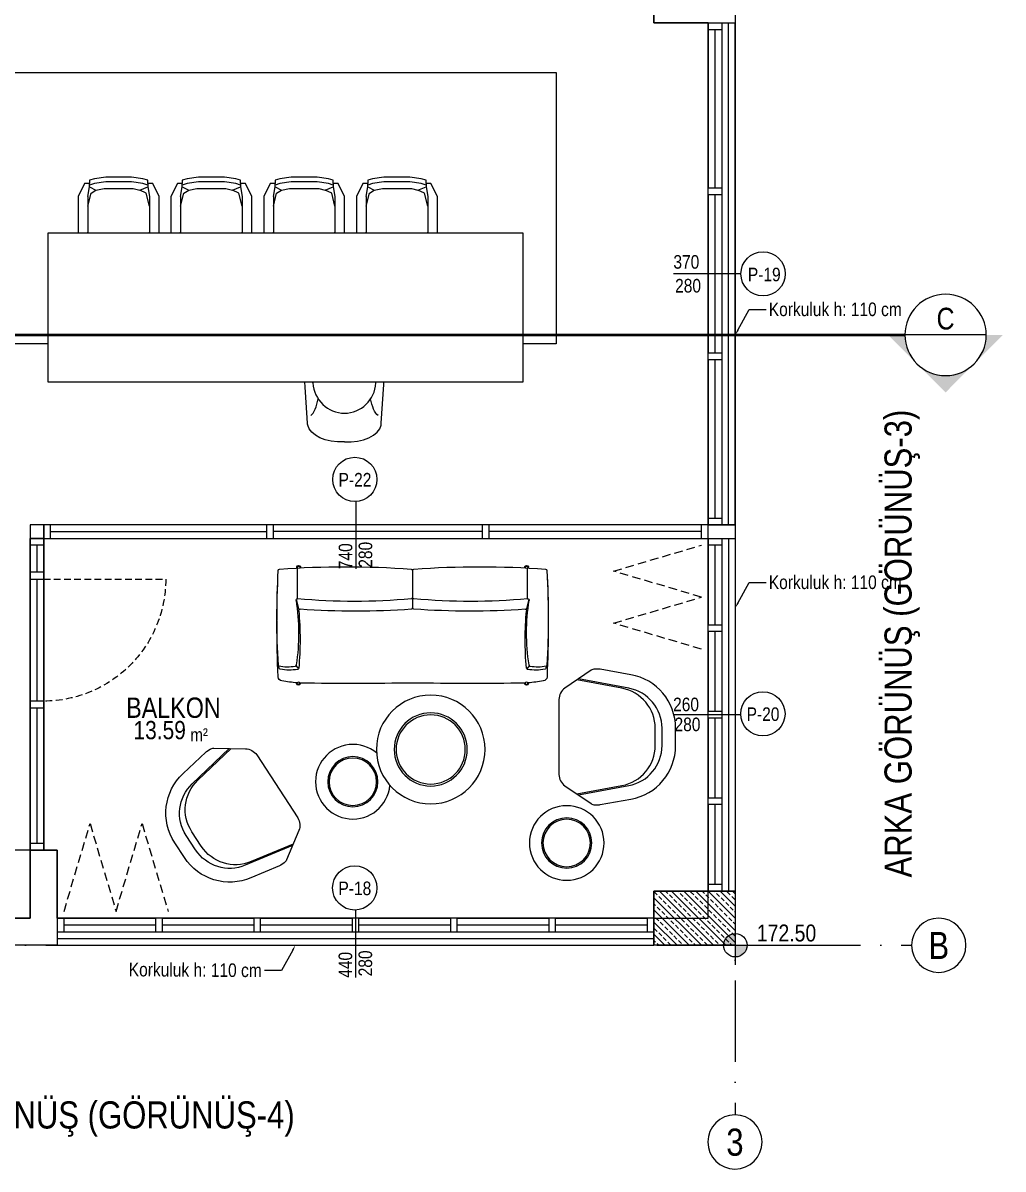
# Model space of a CAD drawing. Header units: millimetres. Extents: x 82776 to 137242, y 11666 to 27998.
# Drawn here: x 98690 to 99412, y 17736 to 18581 of the extents above; entities that cross this region are included whole.
import ezdxf
from ezdxf import colors
from ezdxf.entities.mleader import LeaderData, LeaderLine
from ezdxf.enums import TextEntityAlignment as Align
from ezdxf.math import Vec2, Vec3

# ---------------------------------------------------------------- set-up
doc = ezdxf.new("R2010")
doc.units = ezdxf.units.MM
for name, pattern in [('( Hidden )', [0.375, 0.25, -0.125]), ('ACAD_ISO10W100', [18, 12, -3, 0, -3]), ('DASHED', [15, 10, -5])]:
    doc.linetypes.add(name, pattern=pattern)
doc.layers.add('0_IFC_Area', color=100, linetype='Continuous', plot=False)
for name, color, linetype in [('0_IFC_Elevation_5', 252, 'Continuous'), ('0_IFC_Grid', 14, 'ACAD_ISO10W100'), ('0_IFC_Grid_Text_100', 14, 'Continuous'), ('0_IFC_Hatch_Structure', 251, 'Continuous'), ('0_IFC_Notation_Level_200', 160, 'Continuous'), ('0_IFC_Notation_Section_50', 10, 'Continuous'), ('0_IFC_Room_Text(No)_50', 12, 'Continuous'), ('0_IFC_Text_Explanation_50', 231, 'Continuous'), ('0_IFC_Window_Text', 60, 'Continuous'), ('1_IFC_Concrete_Section', 50, 'Continuous'), ('2_IFC_Handrail', 181, 'Continuous'), ('2_IFC_Wall', 130, 'Continuous'), ('3_IFC_Window', 136, 'Continuous'), ('6_IFC_Furniture', 35, 'Continuous')]:
    doc.layers.add(name, color=color, linetype=linetype)
doc.styles.add('ARIAL-NARROW', font='ARIALN.TTF')
doc.styles.add('IFC_TEXT', font='ARIALN.TTF')

# ---------------------------------------------------------------- blocks, each defined once
blk = doc.blocks.new('*U1038')
blk.add_wipeout([(0, 0), (200, 0), (200, -400), (0, -400)]).dxf.layer = '6_IFC_Furniture'
at = {"layer": '6_IFC_Furniture', "transparency": 33554687}
blk.add_lwpolyline([(0, -400), (0, 0), (200, 0), (200, -400)], close=True, dxfattribs=at)
blk = doc.blocks.new('A$Cbdd54315')
blk.add_wipeout([(214.9983, 406.1079), (214.9983, 418.05225), (179.16525, 429.9966), (95.5548, 441.94095), (-95.5548, 441.94095), (-179.16525, 429.9966), (-214.9983, 418.05225), (-214.9983, 406.1079), (-167.2209, 382.2192), (-107.49915, 394.16355), (107.49915, 394.16355), (155.27655, 382.2192)]).dxf.layer = '6_IFC_Furniture'
blk.add_wipeout([(214.9983, 453.8853), (179.16525, 465.82965), (95.5548, 477.774), (-95.5548, 477.774), (-179.16525, 465.82965), (-214.9983, 453.8853), (-214.9983, 429.9966), (-214.9983, 418.05225), (-179.16525, 429.9966), (-95.5548, 441.94095), (95.5548, 441.94095), (179.16525, 429.9966), (214.9983, 418.05225), (214.9983, 429.9966)]).dxf.layer = '6_IFC_Furniture'
blk.add_wipeout([(250.83135, 429.9966), (214.9983, 429.9966), (214.9983, 406.1079), (226.94265, 334.4418), (226.94265, 71.6661), (238.887, 35.83305), (286.6644, 35.83305), (298.60875, 71.6661), (298.60875, 334.4418)]).dxf.layer = '6_IFC_Furniture'
blk.add_wipeout([(226.94265, 262.7757), (203.05395, 358.3305), (155.27655, 382.2192), (107.49915, 394.16355), (-107.49915, 394.16355), (-167.2209, 382.2192), (-203.05395, 358.3305), (-226.94265, 262.7757), (-226.94265, 71.6661), (-214.9983, 23.8887), (-179.16525, 11.94435), (-71.6661, 0), (71.6661, 0), (179.16525, 11.94435), (214.9983, 23.8887), (226.94265, 71.6661)]).dxf.layer = '6_IFC_Furniture'
at = {"layer": '6_IFC_Furniture'}
for p, q in [((179.16525, 11.94435), (214.9983, 23.8887)), ((214.9983, 23.8887), (226.94265, 71.6661))]:
    blk.add_line(p, q, dxfattribs=at)
blk.add_lwpolyline([(214.9983, 406.1079), (226.94265, 334.4418), (226.94265, 71.6661), (238.887, 35.83305), (286.6644, 35.83305), (298.60875, 71.6661), (298.60875, 334.4418), (250.83135, 429.9966), (214.9983, 429.9966)], close=True, dxfattribs=at)
blk.add_lwpolyline([(226.94265, 262.7757), (203.05395, 358.3305), (155.27655, 382.2192), (214.9983, 406.1079)], dxfattribs=at)
blk.add_wipeout([(-214.9983, 406.1079), (-214.9983, 429.9966), (-250.83135, 429.9966), (-298.60875, 334.4418), (-298.60875, 71.6661), (-286.6644, 35.83305), (-238.887, 35.83305), (-226.94265, 71.6661), (-226.94265, 334.4418)]).dxf.layer = '6_IFC_Furniture'
for points in [[(-214.9983, 406.1079), (-214.9983, 429.9966), (-250.83135, 429.9966), (-298.60875, 334.4418), (-298.60875, 71.6661), (-286.6644, 35.83305), (-238.887, 35.83305), (-226.94265, 71.6661)], [(214.9983, 429.9966), (214.9983, 453.8853), (179.16525, 465.82965), (95.5548, 477.774), (-95.5548, 477.774), (-179.16525, 465.82965), (-214.9983, 453.8853), (-214.9983, 429.9966)], [(214.9983, 418.05225), (179.16525, 429.9966), (95.5548, 441.94095), (-95.5548, 441.94095), (-179.16525, 429.9966), (-214.9983, 418.05225)], [(-226.94265, 334.4418), (-214.9983, 406.1079), (-167.2209, 382.2192), (-107.49915, 394.16355), (107.49915, 394.16355), (155.27655, 382.2192)], [(-226.94265, 262.7757), (-203.05395, 358.3305), (-167.2209, 382.2192)], [(-226.94265, 334.4418), (-226.94265, 71.6661), (-214.9983, 23.8887), (-179.16525, 11.94435), (-71.6661, 0), (71.6661, 0), (179.16525, 11.94435)]]:
    blk.add_lwpolyline(points, dxfattribs=at)
blk = doc.blocks.new('IFC_1PSEAT 2')
blk.add_wipeout([(-31, -2.03), (-25.08, -2.03), (-12.58, -0.51), (0, 0), (12.58, -0.51), (25.08, -2.03), (31, -2.03), (29.09, 26.45), (27.18, 54.93), (26.59, 57.7), (24.61, 60.95), (22.38, 63.12), (16.52, 66.42), (16.52, 66.42), (13.69, 67.24), (11.99, 67.74), (9, 68.3), (4.92, 68.75), (0, 68.79), (-5.21, 68.79), (-9.74, 68.24), (-16.51, 66.42), (-20.22, 64.54), (-21.98, 63.39), (-23.72, 61.93), (-24.67, 60.98), (-25.71, 59.57), (-26.32, 58.46), (-27.02, 56.38), (-27.18, 54.93), (-29.09, 26.45)]).dxf.layer = '6_IFC_Furniture'
at = {"layer": '6_IFC_Furniture', "linetype": 'ByBlock', "transparency": 33554687}
for p, q in [((-27.18, 54.93), (-31, -2.03)), ((27.18, 54.93), (31, -2.03)), ((-23.25, 25.26), (-25.08, -2.03)), ((23.25, 25.26), (25.08, -2.03)), ((-25.08, -2.03), (-31, -2.03)), ((25.08, -2.03), (31, -2.03))]:
    blk.add_line(p, q, dxfattribs=at)
for points in [[(0, 68.79), (-13.51, 69.6), (-25.62, 64.05), (-27.05, 56.39), (-27.15, 55.84), (-27.19, 55.29), (-27.18, 54.74)], [(0, 68.79), (13.51, 69.6), (25.62, 64.05), (27.05, 56.39), (27.15, 55.84), (27.19, 55.29), (27.18, 54.74)]]:
    blk.add_open_spline(points, degree=3, knots=[0, 0, 0, 0, 1, 1, 1, 2, 2, 2, 2], dxfattribs=at)
for points in [[(-24.8, 49.38), (-22.45, 47.62), (-20.24, 42.6), (-19.34, 36.99)], [(0, 47.59), (-12.25, 47.59), (-22.41, 37.83), (-23.25, 25.26)], [(23.25, 25.26), (22.41, 37.83), (12.25, 47.59), (0, 47.59)], [(24.8, 49.38), (22.45, 47.62), (20.24, 42.6), (19.34, 36.99)], [(0, 0), (-8.4, 0), (-16.79, -0.68), (-25.08, -2.03)], [(25.08, -2.03), (16.79, -0.68), (8.4, 0), (0, 0)]]:
    blk.add_open_spline(points, degree=3, dxfattribs=at)
blk = doc.blocks.new('*U1122')
blk.add_wipeout([(0, 0), (570, 0), (570, -50), (0, -50)]).dxf.layer = '6_IFC_Furniture'
at = {"layer": '6_IFC_Furniture', "transparency": 33554687}
blk.add_lwpolyline([(0, -50), (0, 0), (570, 0), (570, -50)], close=True, dxfattribs=at)
blk = doc.blocks.new('*U1041')
blk.add_wipeout([(0, 0), (350, 0), (350, -110), (0, -110)]).dxf.layer = '6_IFC_Furniture'
at = {"layer": '6_IFC_Furniture', "transparency": 33554687}
blk.add_lwpolyline([(0, -110), (0, 0), (350, 0), (350, -110)], close=True, dxfattribs=at)
blk = doc.blocks.new('IFC_SEAT')
blk.add_wipeout([(-98.09, 83.97), (-85.3, 84.79), (-85.37, 85), (-85.39, 85.14), (-85.41, 85.33), (-85.38, 85.59), (-85.33, 85.76), (-85.26, 85.95), (-85.1, 86.19), (-85, 86.31), (-84.8, 86.48), (-84.63, 86.57), (-84.5, 86.63), (-84.39, 86.67), (-84.29, 86.69), (-84.2, 86.71), (-84.08, 86.72), (-84.02, 86.72), (-83.93, 86.72), (-83.84, 86.71), (-83.76, 86.7), (-83.67, 86.68), (-83.57, 86.65), (-83.46, 86.61), (-83.34, 86.56), (-83.22, 86.49), (-83.17, 86.45), (-83.07, 86.37), (-82.98, 86.29), (-82.92, 86.21), (-82.86, 86.13), (-82.71, 85.86), (-82.65, 85.64), (-82.61, 85.42), (-82.62, 85.19), (-82.66, 85), (-82.66, 84.92), (-73.9, 85.28), (-64.79, 85.55), (-49.52, 85.76), (-43.16, 85.78), (-31.09, 85.46), (-20.03, 85.05), (-11.15, 84.69), (-0.96, 83.97), (0.96, 83.97), (11.34, 84.68), (23.07, 85.23), (35.18, 85.6), (49.52, 85.76), (58.07, 85.6), (73.26, 85.3), (82.66, 84.93), (82.61, 85.11), (82.6, 85.3), (82.62, 85.56), (82.69, 85.82), (82.82, 86.1), (83.06, 86.37), (83.37, 86.58), (83.68, 86.69), (83.89, 86.72), (84.18, 86.71), (84.41, 86.67), (84.7, 86.55), (84.78, 86.49), (85.05, 86.24), (85.15, 86.11), (85.28, 85.89), (85.38, 85.6), (85.4, 85.34), (85.38, 85.1), (85.32, 84.86), (85.29, 84.79), (98.09, 83.97), (98.47, 83.88), (98.74, 83.69), (98.92, 83.45), (99, 83.26), (99.04, 83.03), (99.04, 83.01), (99.62, 70.94), (99.96, 58.18), (100, 43.74), (99.96, 31.06), (99.76, 21.21), (99.11, 4.46), (98.92, 3.41), (98.63, 2.91), (98.19, 2.38), (97.71, 2.02), (96.73, 1.62), (96.31, 1.59), (94.29, 1.24), (92.44, 0.95), (90, 0.61), (86.87, 0.24), (85.31, 0.09), (85.33, 0.01), (85.34, -0.16), (85.31, -0.44), (85.21, -0.77), (85, -1.06), (84.83, -1.23), (84.58, -1.37), (84.45, -1.43), (84.26, -1.48), (84.04, -1.5), (83.76, -1.49), (83.53, -1.42), (83.24, -1.27), (83.14, -1.19), (82.9, -0.95), (82.72, -0.58), (82.66, -0.34), (82.67, -0.03), (72.78, -0.13), (53.04, -0.36), (37.66, -0.4), (-0.11, 0), (-2.54, -0.06), (-8.01, -0.14), (-10.4, -0.18), (-32.28, -0.38), (-45.2, -0.39), (-63.1, -0.33), (-82.67, -0.03), (-82.65, -0.13), (-82.67, -0.44), (-82.76, -0.71), (-82.92, -0.98), (-83.07, -1.15), (-83.21, -1.26), (-83.31, -1.33), (-83.54, -1.44), (-83.75, -1.48), (-83.95, -1.51), (-84.1, -1.51), (-84.34, -1.48), (-84.57, -1.39), (-84.88, -1.2), (-85.07, -0.99), (-85.14, -0.86), (-85.2, -0.77), (-85.26, -0.59), (-85.31, -0.44), (-85.33, -0.3), (-85.34, -0.21), (-85.34, -0.12), (-85.33, 0.01), (-85.31, 0.09), (-85.31, 0.1), (-85.36, 0.1), (-85.48, 0.11), (-85.59, 0.13), (-86.4, 0.21), (-86.74, 0.24), (-86.79, 0.25), (-86.88, 0.26), (-89.36, 0.54), (-90.97, 0.74), (-94.14, 1.21), (-96.48, 1.61), (-96.96, 1.7), (-97.51, 1.92), (-97.91, 2.17), (-98.12, 2.33), (-98.31, 2.52), (-98.58, 2.84), (-98.81, 3.24), (-99.05, 3.85), (-99.07, 4), (-99.12, 4.31), (-99.15, 4.78), (-99.17, 5.47), (-99.21, 6.48), (-99.25, 7.33), (-99.29, 8.25), (-99.68, 14.61), (-99.85, 24.28), (-100.12, 39.01), (-100.01, 52.36), (-99.98, 57.13), (-99.87, 62.06), (-99.82, 64.26), (-99.6, 71.36), (-99.17, 80.66), (-99.05, 82.99), (-99.03, 83.18), (-98.98, 83.35), (-98.93, 83.46), (-98.8, 83.64), (-98.71, 83.73), (-98.55, 83.84), (-98.45, 83.89), (-98.35, 83.93), (-98.25, 83.95), (-98.19, 83.96)]).dxf.layer = '6_IFC_Furniture'
at = {"layer": '6_IFC_Furniture'}
for p, q in [((-84.84, 62.04), (-84.84, 84.81)), ((84.84, 62.04), (84.84, 84.81)), ((0, 82.97), (0, 55.42)), ((0, 82.97), (0, 55.42)), ((0, 82.97), (0, 55.42)), ((0, 82.97), (0, 63.07)), ((-85.82, 61.52), (-83.83, 53.94)), ((-85.82, 61.52), (-83.83, 53.94)), ((85.82, 61.52), (83.84, 53.94)), ((-98.37, 10.95), (-98.85, 12.79)), ((-86.08, 12.84), (-84.16, 10.41)), ((86.08, 12.84), (84.16, 10.41)), ((98.37, 10.95), (98.84, 12.79))]:
    blk.add_line(p, q, dxfattribs=at)
for centre in [(-84, -0.17), (84, -0.17)]:
    blk.add_circle(centre, 0.9, dxfattribs=at)
for centre, radius, start, end in [((-49.52, -572.28), 658.04, 85.76764, 94.23236), ((-84, 85.32), 1.4, 343.35961, 202.60679), ((-84, 85.32), 0.906, 331.76634, 214.20006), ((49.52, -572.28), 658.04, 85.7675, 94.2325), ((84, 85.32), 1.4, 337.40288, 196.63104), ((84, 85.32), 0.906, 325.8163, 208.21763), ((518.35, 48.57), 618.35, 176.80682, 183.27411), ((733.25, 43.04), 833.25, 177.25037, 182.65356), ((-98.04, 82.97), 1, 92.49427, 177.47243), ((-98.04, 82.97), 1, 92.49427, 177.47243), ((-1, 82.97), 1, 0, 87.50809), ((1, 82.97), 1, 92.49191, 180), ((98.05, 82.97), 1, 2.52757, 87.50573), ((-517.22, 48.6), 617.22, 356.71706, 3.19616), ((-733.25, 43.04), 833.25, 357.34644, 2.74963), ((-84.94, 61.05), 1, 84.24977, 187.01622), ((-84.94, 61.05), 1, 84.24977, 187.01622), ((-236.03, 36.93), 152.01, 351.10415, 9.08372), ((-43.06, 527), 466.83, 264.86544, 275.18135), ((-43.06, 527), 466.83, 264.86544, 275.18135), ((-1, 63.07), 1, 275.80263, 0), ((1, 63.07), 1, 180, 264.19737), ((43.06, 527.04), 466.87, 264.81887, 275.13435), ((236.29, 36.91), 152.26, 170.92736, 188.87618), ((84.94, 61.05), 1, 352.98378, 95.75023), ((-82.99, 53.4), 1, 84.09293, 183.93362), ((-82.99, 53.4), 1, 84.09293, 183.93362), ((-316.48, 31.9), 233.48, 354.85405, 5.26783), ((-42.11, 643.42), 590.43, 266.03958, 274.00219), ((-1, 55.42), 1, 275.95398, 0), ((1, 55.42), 1, 180, 264.04602), ((42.11, 643.47), 590.49, 265.99798, 273.96025), ((82.99, 53.4), 1, 356.06638, 95.90707), ((317.03, 31.88), 234.03, 174.73957, 185.12893), ((-97.99, 13.31), 1, 183.17843, 239.92629), ((-92.25, 40.01), 28.27, 257.23399, 281.31793), ((-97.39, 11.18), 1, 193.11633, 255.95869), ((-90.81, 43.43), 33.92, 258.38444, 280.34703), ((-87.33, 13.65), 1.5, 294.98229, 351.01639), ((-84.94, 11.04), 1, 282.77277, 355.06863), ((84.94, 11.04), 1, 184.93137, 257.22723), ((90.81, 43.43), 33.92, 259.65297, 281.61556), ((87.33, 13.65), 1.5, 188.98361, 245.01771), ((92.25, 40.01), 28.27, 258.68207, 282.76601), ((97.39, 11.18), 1, 284.04131, 346.88367), ((97.99, 13.31), 1, 300.07371, 356.82157), ((-96.11, 4.59), 3, 182.43927, 263.00339), ((-72.93, 132.43), 132.91, 259.87026, 264.69735), ((-84, -0.17), 1.34, 168.79244, 6.01483), ((-85.18, 0.79), 0.7, 267.28323, 299.90033), ((-82.76, 0.68), 0.7, 237.12803, 267.51977), ((-41.97, 2471.4), 2471.76, 269.05384, 270.97298), ((84, -0.17), 1.34, 173.98517, 11.20756), ((82.76, 0.68), 0.7, 272.48023, 302.44466), ((85.18, 0.79), 0.7, 239.65372, 272.71677), ((72.93, 132.43), 132.91, 275.30265, 280.12974), ((96.11, 4.59), 3, 276.99661, 357.56073), ((41.87, 2484.38), 2484.74, 269.03026, 270.94368)]:
    blk.add_arc(centre, radius, start, end, dxfattribs=at)
blk = doc.blocks.new('*U1125')
blk.add_wipeout([(-50, 0), (-50, -10), (119.46, -10), (119.46, 0)]).dxf.layer = '3_IFC_Window'
at = {"layer": '3_IFC_Window'}
blk.add_lwpolyline([(-50, 0), (-50, -10), (119.46, -10), (119.46, 0)], close=True, dxfattribs=at)
for points in [[(-45, 0), (-45, -10)], [(114.46, 0), (114.46, -10)], [(119.46, 0), (119.46, -10)], [(114.46, -4.98), (-45, -4.98)]]:
    blk.add_lwpolyline(points, dxfattribs=at)
blk = doc.blocks.new('*U1123')
blk.add_wipeout([(164.17, -10), (164.17, 0), (-161.37, 0.01), (-161.37, -9.99)]).dxf.layer = '3_IFC_Window'
at = {"layer": '3_IFC_Window'}
blk.add_lwpolyline([(164.17, -10), (164.17, 0), (-161.37, 0.01), (-161.37, -9.99)], close=True, dxfattribs=at)
for points in [[(-161.37, -9.99), (-161.37, 0.01)], [(-156.37, -9.99), (-156.37, 0.01)], [(159.17, -10), (159.17, 0)], [(-156.62, -4.98), (-156.37, -4.99)], [(-2.5, -5.02), (-156.62, -4.98)], [(-2.5, 0), (-2.5, -10)], [(2.5, 0), (2.5, -10)], [(159.17, -5), (2.5, -5)]]:
    blk.add_lwpolyline(points, dxfattribs=at)
blk = doc.blocks.new('*U765')
blk.add_wipeout([(-50, 0), (-50, -10), (180, -10), (180, 0)]).dxf.layer = '3_IFC_Window'
at = {"layer": '3_IFC_Window'}
blk.add_lwpolyline([(-50, 0), (-50, -10), (180, -10), (180, 0)], close=True, dxfattribs=at)
for points in [[(-45, 0), (-45, -10)], [(175, 0), (175, -10)], [(180, 0), (180, -10)], [(175, -4.98), (-45, -4.98)]]:
    blk.add_lwpolyline(points, dxfattribs=at)
blk = doc.blocks.new('BALKON KAPI')
blk.add_wipeout([(0, 0), (100, 0), (100, -10), (0, -10)]).dxf.layer = '3_IFC_Window'
at = {"layer": '3_IFC_Window'}
for points in [[(0, -10), (0, 0), (5, 0), (5, -10)], [(95, -10), (95, 0), (100, 0), (100, -10)]]:
    blk.add_lwpolyline(points, close=True, dxfattribs=at)
for points in [[(5, 0), (95, 0)], [(5, -5), (95, -5)], [(5, -10), (95, -10)]]:
    blk.add_lwpolyline(points, dxfattribs=at)
at = {"layer": '3_IFC_Window', "linetype": '( Hidden )', "ltscale": 20}
blk.add_lwpolyline([(5, -10), (5, -100)], dxfattribs=at)
blk.add_arc((5, -10), 90, 270, 0, dxfattribs=at)
blk = doc.blocks.new('bdlobitekli2pl')
blk.add_wipeout([(50, -56.44), (45.33, -30.36), (44.3, -26.89), (42.48, -22.5), (39.23, -17), (37.64, -14.88), (34.4, -11.33), (32.19, -9.33), (29.23, -7.08), (25.51, -4.8), (25.51, -4.8), (17.89, -1.65), (14.84, -0.88), (11.37, -0.3), (11.37, -0.3), (6.51, 0), (0, 0), (-3.23, 0), (-6.51, 0), (-10.97, -0.25), (-14.13, -0.73), (-17.22, -1.46), (-20.53, -2.54), (-27.02, -5.66), (-30.14, -7.73), (-32.19, -9.33), (-35.64, -12.59), (-38.42, -15.88), (-40.82, -19.44), (-42.11, -21.76), (-43.35, -24.43), (-44.83, -28.53), (-45.39, -30.6), (-46.65, -37.25), (-47.42, -41.54), (-47.9, -44.27), (-48.71, -48.76), (-49.28, -51.96), (-49.92, -55.56), (-50, -57.95), (-49.78, -60.93), (-49.13, -62.27), (-46.83, -65.65), (-35.98, -81.62), (-35.98, -81.62), (-32.39, -84.84), (-32.39, -84.84), (-27.71, -86), (27.71, -86), (29.44, -85.85), (29.44, -85.85), (32.39, -84.84), (34.18, -83.62), (34.18, -83.62), (35.98, -81.62), (45.45, -67.69), (49.13, -62.27), (49.13, -62.27), (49.78, -60.93), (50, -59.46)]).dxf.layer = '6_IFC_Furniture'
at = {"layer": '6_IFC_Furniture'}
blk.add_lwpolyline([(-27.71, -86, -0.248329), (-35.98, -81.62), (-49.13, -62.27, -0.150413), (-50, -59.46), (-50, -56.44, -0.044206), (-49.92, -55.56), (-45.89, -32.97, -0.363354), (-6.51, 0), (6.51, 0, -0.363354), (45.89, -32.97), (49.92, -55.56, -0.044206), (50, -56.44), (50, -59.46, -0.150413), (49.13, -62.27), (35.98, -81.62, -0.248329), (27.71, -86)], format="xyb", close=True, dxfattribs=at)
for points in [[(-42.77, -71.63), (-35.88, -34.52, -0.36141), (-6.38, -10), (6.38, -10, -0.36141), (35.88, -34.52), (42.77, -71.63)], [(-42.04, -72.7), (-35.88, -39.52, -0.36141), (-6.38, -15), (6.38, -15, -0.36141), (35.88, -39.52), (42.04, -72.7)]]:
    blk.add_lwpolyline(points, format="xyb", dxfattribs=at)
blk = doc.blocks.new('bdlobitsehpa2pl')
blk.add_wipeout([(27.11, 4.63), (26.78, 6.24), (26.27, 8.12), (25.22, 10.96), (24.2, 13.06), (22.88, 15.26), (21.23, 17.48), (20.02, 18.85), (18.51, 20.33), (17.24, 21.43), (15.23, 22.9), (12.79, 24.34), (9.92, 25.65), (7.16, 26.55), (4.03, 27.2), (1.85, 27.44), (0, 27.5), (-3.7, 27.25), (-6.89, 26.62), (-9.33, 25.87), (-11.46, 25), (-14.51, 23.36), (-16.67, 21.87), (-18.49, 20.36), (-20.47, 18.37), (-21.65, 16.95), (-21.65, 16.95), (-23.57, 14.17), (-23.57, 14.17), (-25.19, 11.03), (-25.19, 11.03), (-26.34, 7.9), (-26.91, 5.65), (-26.91, 5.65), (-27.42, 2.12), (-27.42, 2.12), (-27.4, -2.33), (-27.4, -2.33), (-27.06, -4.89), (-27.06, -4.89), (-26.32, -7.97), (-25.55, -10.16), (-25.55, -10.16), (-23.56, -14.18), (-23.56, -14.18), (-21.64, -16.97), (-18.91, -19.97), (-18.91, -19.97), (-16.72, -21.83), (-14.97, -23.07), (-14.97, -23.07), (-12.28, -24.61), (-12.28, -24.61), (-9.95, -25.64), (-8.1, -26.28), (-5.64, -26.92), (-3.79, -27.24), (-2.13, -27.42), (0, -27.5), (3.21, -27.31), (5.93, -26.85), (7.82, -26.37), (9.92, -25.65), (11.26, -25.09), (13.12, -24.17), (18.1, -20.7), (18.1, -20.7), (19.59, -19.3), (21.77, -16.81), (21.77, -16.81), (24.18, -13.1), (24.18, -13.1), (25.87, -9.32), (26.89, -5.77), (27.22, -3.91), (27.5, 0), (27.44, 1.76)]).dxf.layer = '6_IFC_Furniture'
at = {"layer": '6_IFC_Furniture'}
for radius in [27.5, 18.5, 17.5]:
    blk.add_circle((0, 0), radius, dxfattribs=at)
blk = doc.blocks.new('C_ZK_PLAN')
for name, p, rotation in [('*U1123', (-310, 1615.83), 90), ('*U1038', (-443.44, 1267.87), 180), ('bdlobitekli2pl', (-70.17, 1390.18), 213.0888654847065)]:
    blk.add_blockref(name, p, dxfattribs=dict(rotation=rotation))
at = {"xscale": -1}
for name, p in [('bdlobitekli2pl', (-153.59, 1755.93)), ('*U765', (-120, 1290))]:
    blk.add_blockref(name, p, dxfattribs=at)
at = {"xscale": -1.000000000000003, "rotation": 90}
blk.add_blockref('IFC_SEAT', (-193.33, 1562.03), dxfattribs=at)
at = {"layer": '3_IFC_Window'}
blk.add_lwpolyline([(-300.01, 1290), (-310.01, 1290), (-310.01, 1280), (-300.01, 1280)], close=True, dxfattribs=at)
for name, p, xscale, rotation in [('bdlobitsehpa2pl', (-75.41, 1675.68), -1.000000000000003, 90), ('bdlobitsehpa2pl', (-120.56, 1517.98), -1.000000000000003, 90), ('BALKON KAPI', (-275, 1280), -1, 180), ('*U1122', (-20, 710), -1, 270)]:
    blk.add_blockref(name, p, dxfattribs=dict(xscale=xscale, rotation=rotation))
at = {"xscale": 0.100000000000001, "yscale": 0.100000000000001, "zscale": 0.100000000000001, "rotation": 90}
for p in [(-518.57, 1550.48), (-518.57, 1482.08), (-518.57, 1413.69), (-518.57, 1345.29, -2736.64)]:
    blk.add_blockref('A$Cbdd54315', p, dxfattribs=at)
at = {"rotation": 270}
blk.add_blockref('IFC_1PSEAT 2', (-439.85, 1511.76), dxfattribs=at)
for name, p, rotation in [('*U1041', (-525.21, 1293.21), 90), ('*U1125', (-300.01, 1409.46), 270)]:
    blk.add_blockref(name, p, dxfattribs=dict(rotation=rotation))
at = {"xscale": -1.457036032496113, "yscale": 1.457036032496113, "zscale": 1.457036032496105, "rotation": 90}
blk.add_blockref('bdlobitsehpa2pl', (-144.37, 1575.4), dxfattribs=at)
at = {"layer": '2_IFC_Wall'}
for points in [[(-20, 650), (-20, 1280), (-70, 1280), (-70, 1300), (-20, 1300), (-20, 1780), (-680, 1780), (-680, 1740), (-730, 1740), (-730, 695)], [(-750, 0), (-750, 1800), (0, 1800), (0, 0)]]:
    blk.add_lwpolyline(points, dxfattribs=at)
blk = doc.blocks.new('C ZK ST')
at = {"layer": '0_IFC_Hatch_Structure', "transparency": 33554687}
h = blk.add_hatch(dxfattribs=at)
h.set_pattern_fill('ANSI33', color=256, angle=90)
h.set_pattern_definition([(135, (-35728.356, 139834.012), (-4.49012806, -4.49012806), []), (135, (-35728.356, 139838.502), (-4.49012806, -4.49012806), [3.175, -1.5875])])
h.paths.add_polyline_path([(-81.4, -512.18), (-81.4, -472.18), (-21.4, -472.18), (-21.4, -512.18)])
at = {"layer": '1_IFC_Concrete_Section'}
blk.add_lwpolyline([(-81.4, -512.18), (-81.4, -472.18), (-21.4, -472.18), (-21.4, -512.18)], close=True, dxfattribs=at)
blk = doc.blocks.new('0_IFC_ROOM_TEXT_50')
at = {"layer": '0_IFC_Room_Text(No)_50', "insert": (13.22, -40.02), "char_height": 9.625, "attachment_point": 1, "style": 'IFC_TEXT'}
blk.add_mtext_dynamic_manual_height_columns('m²', width=16.6949, gutter_width=6.88, heights=[0], dxfattribs=at)
at = {"layer": '0_IFC_Room_Text(No)_50', "style": 'IFC_TEXT'}
blk.add_attdef('ROOM_NUMBER', text='', height=7.7, dxfattribs=at).set_placement((0.68, -10.73), align=Align.CENTER)
blk.add_attdef('ROOM_NAME', text='', height=13.47, dxfattribs=at).set_placement((0.68, -24.84), align=Align.MIDDLE_CENTER)
blk.add_attdef('AREA', text='', height=13.47, dxfattribs=at).set_placement((9.85, -49.66), align=Align.RIGHT)
at = {"layer": '0_IFC_Text_Explanation_50', "style": 'IFC_TEXT', "flags": 1}
for tag, p in [('DÖŞEME:', (-41.09, -64.38)), ('DUVAR:', (-41.09, -75.48)), ('TAVAN:', (-41.09, -86.74))]:
    blk.add_attdef(tag, p, '', height=7.7, dxfattribs=at)
blk = doc.blocks.new('C_ZK_NET ALAN')
at = {"layer": '0_IFC_Area'}
for points in [[(650, -70), (695, -70), (695, -20), (1740, -20), (1740, -70), (1780, -70), (1780.01, -440), (1280, -439.99), (1280, -730), (695, -730), (695, -710), (650, -710)], [(1290, -449.99), (1780, -450), (1780, -710), (1740, -710), (1740, -730), (1300, -730), (1300, -680), (1290, -680)]]:
    blk.add_lwpolyline(points, close=True, dxfattribs=at)
ref = blk.add_blockref('0_IFC_ROOM_TEXT_50', (1385, -550))
ref.add_attrib('ROOM_NAME', 'BALKON', dxfattribs={"layer": '0_IFC_Room_Text(No)_50', "height": 15, "style": 'IFC_TEXT'}).set_placement((1385.68, -574.84), align=Align.MIDDLE_CENTER)
ref.add_attrib('AREA', '13.59', dxfattribs={"layer": '0_IFC_Room_Text(No)_50', "height": 13.475, "style": 'IFC_TEXT'}).set_placement((1394.85, -598.09), align=Align.RIGHT)
blk = doc.blocks.new('0_IFC_AXIS_TEXT_100')
at = {"layer": '0_IFC_Grid_Text_100'}
blk.add_circle((0, 1000), 1000, dxfattribs=at)
at = {"layer": '0_IFC_Grid_Text_100', "style": 'IFC_TEXT'}
blk.add_attdef('AXIS_NO', text='', height=1000, dxfattribs=at).set_placement((0, 993), align=Align.MIDDLE_CENTER)
blk = doc.blocks.new('C_AKS')
at = {"layer": '0_IFC_Grid', "ltscale": 5}
for points in [[(750.00009, -1950), (750.00009, 130)], [(-124.99991, 0), (875.00231, 0)]]:
    blk.add_lwpolyline(points, dxfattribs=at)
ref = blk.add_blockref('0_IFC_AXIS_TEXT_100', (770.00009, 150), dxfattribs=dict(xscale=-0.02, yscale=0.02, zscale=0.02, rotation=90))
ref.add_attrib('AXIS_NO', 'B', dxfattribs={"layer": '0_IFC_Grid_Text_100', "height": 20, "rotation": 90, "style": 'IFC_TEXT'}).set_placement((750.14578, 150), align=Align.MIDDLE_CENTER)
ref = blk.add_blockref('0_IFC_AXIS_TEXT_100', (915, -0.30155), dxfattribs=dict(xscale=-0.02, yscale=0.02, zscale=0.02, rotation=90))
ref.add_attrib('AXIS_NO', '3', dxfattribs={"layer": '0_IFC_Grid_Text_100', "height": 20, "rotation": 90, "style": 'IFC_TEXT'}).set_placement((895.14568, -0.30155), align=Align.MIDDLE_CENTER)
blk = doc.blocks.new('*U1218')
at = {"layer": '0_IFC_Room_Text(No)_50'}
h = blk.add_hatch(color=256, dxfattribs=at)
h.paths.add_polyline_path([(0, -1061), (530, -530, -0.414214), (-530, -530)])
h.paths.add_polyline_path([(-530, -530, -0.198912), (-750, 0), (-1061, 0)])
h.paths.add_polyline_path([(530, -530), (1061, 0), (750, 0, -0.198912)])
at = {"layer": '0_IFC_Room_Text(No)_50', "linetype": 'Continuous'}
blk.add_line((-750, 0), (750, 0), dxfattribs=at)
blk.add_circle((0, 0), 750, dxfattribs=at)
at = {"layer": '0_IFC_Room_Text(No)_50', "style": 'IFC_TEXT'}
blk.add_attdef('NO', text='', height=400, dxfattribs=at).set_placement((0, 100), align=Align.CENTER)
for p in [(0, -100), (0, -374)]:
    blk.add_attdef('SHEET', text='', height=200, dxfattribs=at).set_placement(p, align=Align.TOP_CENTER)
blk = doc.blocks.new('C_KESIT YERLERI_')
at = {"layer": '0_IFC_Notation_Section_50', "linetype": 'DASHED', "ltscale": 3, "const_width": 2}
blk.add_lwpolyline([(300, -525), (300, 1525)], dxfattribs=at)
ref = blk.add_blockref('*U1218', (300, 1555), dxfattribs=dict(xscale=-0.0400000000259542, yscale=0.0400000000259542, zscale=0.0400000000259542, rotation=90))
ref.add_attrib('NO', 'C', dxfattribs={"layer": '0_IFC_Room_Text(No)_50', "height": 16, "rotation": 90, "style": 'IFC_TEXT'}).set_placement((296, 1555), align=Align.CENTER)
at = {"layer": '0_IFC_Notation_Section_50', "transparency": 33554687, "char_height": 20, "attachment_point": 1, "style": 'IFC_TEXT'}
for s, width, insert, rotation in [('\\pxql;ARKA GÖRÜNÜŞ (GÖRÜNÜŞ-3)', 515.9971, (700, 1510, -2736.64), 180), ('SAĞ YAN GÖRÜNÜŞ (GÖRÜNÜŞ-4)', 439.5235, (865.07, 690.78), 90)]:
    blk.add_mtext_dynamic_manual_height_columns(s, width=width, gutter_width=12.5, heights=[0], dxfattribs=dict(at, insert=insert, rotation=rotation))
blk = doc.blocks.new('*U1547')
at = {"layer": '0_IFC_Window_Text', "insert": (171.19, -25.68), "char_height": 10, "attachment_point": 1, "rotation": 90, "style": 'ARIAL-NARROW'}
blk.add_mtext_dynamic_manual_height_columns('370', width=65.1539, gutter_width=50, heights=[0], dxfattribs=at)
at = {"layer": '0_IFC_Window_Text', "style": 'ARIAL-NARROW'}
blk.add_attdef('TİP', (190.48, 29.24), '', height=10, rotation=90, dxfattribs=at)
blk.add_wipeout([(0, 0), (370, 0), (370, 20), (0, 20)]).dxf.layer = '3_IFC_Window'
at = {"layer": '0_IFC_Elevation_5'}
blk.add_lwpolyline([(0, 10), (0, 20), (370, 20), (370, 10)], dxfattribs=at)
at = {"layer": '0_IFC_Window_Text'}
blk.add_lwpolyline([(185, 24.11), (185, -25.68)], dxfattribs=at)
blk.add_circle((185, 40.42), 16.31, dxfattribs=at)
at = {"layer": '2_IFC_Wall'}
for points in [[(0, 0), (0, 20)], [(370, 0), (370, 20)]]:
    blk.add_lwpolyline(points, dxfattribs=at)
at = {"layer": '3_IFC_Window'}
for points in [[(0, 10), (5, 10), (5, 0), (0, 0)], [(365, 10), (370, 10), (370, 0), (365, 0)]]:
    blk.add_lwpolyline(points, close=True, dxfattribs=at)
for points in [[(5, 10), (365, 10)], [(0, 0), (370, 0)], [(5, 5), (365, 5)]]:
    blk.add_lwpolyline(points, dxfattribs=at)
at = {"layer": '0_IFC_Window_Text', "style": 'ARIAL-NARROW'}
blk.add_attdef('YUKSEKLIK', (198.75, -24.41), '', height=10, rotation=90, dxfattribs=at)
for points in [[(121.66, 0), (126.66, 0), (126.66, 10), (121.66, 10)], [(243.34, 0), (248.34, 0), (248.34, 10), (243.34, 10)]]:
    blk.add_wipeout(points).dxf.layer = '3_IFC_Window'
at = {"layer": '3_IFC_Window'}
for points in [[(121.66, 10), (126.66, 10), (126.66, 0), (121.66, 0)], [(243.34, 10), (248.34, 10), (248.34, 0), (243.34, 0)]]:
    blk.add_lwpolyline(points, close=True, dxfattribs=at)
blk = doc.blocks.new('*U1494')
at = {"layer": '0_IFC_Window_Text'}
blk.add_lwpolyline([(-32.61, -0.65), (-82.39, -0.65)], dxfattribs=at)
blk.add_circle((-16.31, 0), 16.31, dxfattribs=at)
at = {"layer": '0_IFC_Window_Text', "style": 'ARIAL-NARROW'}
blk.add_attdef('WINDOWTEXT', text='', height=10, rotation=270, dxfattribs=at).set_placement((-21.59, -0.1), align=Align.CENTER)
for tag, p in [('GENISLIK', (-82.54, 1.89)), ('YUKSEKLIK', (-81.47, -12.81))]:
    blk.add_attdef(tag, p, '', height=10, dxfattribs=at)
blk = doc.blocks.new('*U1545')
at = {"layer": '0_IFC_Window_Text'}
blk.add_lwpolyline([(-32.61, -0.65), (-82.39, -0.65)], dxfattribs=at)
blk.add_circle((-16.31, 0), 16.31, dxfattribs=at)
at = {"layer": '0_IFC_Window_Text', "style": 'ARIAL-NARROW'}
for tag, p in [('GENISLIK', (-82.54, 1.89)), ('YUKSEKLIK', (-81.47, -12.81))]:
    blk.add_attdef(tag, p, '', height=10, dxfattribs=at)
blk.add_attdef('WINDOWTEXT', text='', height=10, rotation=360, dxfattribs=at).set_placement((-16.21, -5.28), align=Align.CENTER)
blk = doc.blocks.new('PEN 280X440_KATLANIR')
at = {"layer": '3_IFC_Window', "linetype": '( Hidden )', "ltscale": 25}
for points in [[(5, 5), (24.18, 69.72), (43.36, 5)], [(43.36, 5), (62.54, 69.72), (81.72, 5)]]:
    blk.add_lwpolyline(points, dxfattribs=at)
blk.add_wipeout([(0, 0), (440, 0), (440, -20), (0, -20)]).dxf.layer = '3_IFC_Window'
at = {"layer": '0_IFC_Elevation_5'}
blk.add_lwpolyline([(0, -10), (0, -20), (440, -20), (440, -10)], dxfattribs=at)
at = {"layer": '2_IFC_Wall'}
for points in [[(0, 0), (0, -20)], [(440, 0), (440, -20)]]:
    blk.add_lwpolyline(points, dxfattribs=at)
at = {"layer": '3_IFC_Window'}
blk.add_lwpolyline([(0, -10), (5, -10), (5, 0), (0, 0)], close=True, dxfattribs=at)
for points in [[(0, 0), (440, 0)], [(5, -5), (440, -5)], [(5, -10), (440, -10)]]:
    blk.add_lwpolyline(points, dxfattribs=at)
for points in [[(72.5, 0), (77.5, 0), (77.5, -10), (72.5, -10)], [(145, 0), (150, 0), (150, -10), (145, -10)], [(217.5, 0), (222.5, 0), (222.5, -10), (217.5, -10)], [(290, 0), (295, 0), (295, -10), (290, -10)], [(362.5, 0), (367.5, 0), (367.5, -10), (362.5, -10)], [(435, 0), (440, 0), (440, -10), (435, -10)]]:
    blk.add_wipeout(points).dxf.layer = '3_IFC_Window'
for points in [[(72.5, -10), (77.5, -10), (77.5, 0), (72.5, 0)], [(145, -10), (150, -10), (150, 0), (145, 0)], [(217.5, -10), (222.5, -10), (222.5, 0), (217.5, 0)], [(290, -10), (295, -10), (295, 0), (290, 0)], [(362.5, -10), (367.5, -10), (367.5, 0), (362.5, 0)], [(435, -10), (440, -10), (440, 0), (435, 0)]]:
    blk.add_lwpolyline(points, close=True, dxfattribs=at)
blk = doc.blocks.new('PEN 260X280 KATLANIR')
at = {"layer": '3_IFC_Window', "linetype": '( Hidden )', "ltscale": 25}
for points in [[(-5, -43.36), (-69.72, -24.18), (-5, -5)], [(-5, -81.72), (-69.72, -62.54), (-5, -43.36)]]:
    blk.add_lwpolyline(points, dxfattribs=at)
blk.add_wipeout([(0, 0), (0, -260), (20, -260), (20, 0)]).dxf.layer = '3_IFC_Window'
at = {"layer": '0_IFC_Elevation_5'}
blk.add_lwpolyline([(10, 0), (20, 0), (20, -260), (10, -260)], dxfattribs=at)
at = {"layer": '2_IFC_Wall'}
for points in [[(0, 0), (20, 0)], [(0, -260), (20, -260)]]:
    blk.add_lwpolyline(points, dxfattribs=at)
at = {"layer": '3_IFC_Window'}
for points in [[(10, 0), (10, -5), (0, -5), (0, 0)], [(10, -255), (10, -260), (0, -260), (0, -255)]]:
    blk.add_lwpolyline(points, close=True, dxfattribs=at)
for points in [[(0, 0), (0, -260)], [(5, -5), (5, -255)], [(10, -5), (10, -255)]]:
    blk.add_lwpolyline(points, dxfattribs=at)
for points in [[(0, -63.75), (0, -68.75), (10, -68.75), (10, -63.75)], [(0, -127.5), (0, -132.5), (10, -132.5), (10, -127.5)], [(0, -191.25), (0, -196.25), (10, -196.25), (10, -191.25)]]:
    blk.add_wipeout(points).dxf.layer = '3_IFC_Window'
for points in [[(10, -63.75), (10, -68.75), (0, -68.75), (0, -63.75)], [(10, -127.5), (10, -132.5), (0, -132.5), (0, -127.5)], [(10, -191.25), (10, -196.25), (0, -196.25), (0, -191.25)]]:
    blk.add_lwpolyline(points, close=True, dxfattribs=at)
blk = doc.blocks.new('0_IFC_NOTATION_LEVEL_200')
at = {"layer": '0_IFC_Notation_Level_200'}
h = blk.add_hatch(color=256, dxfattribs=at)
h.dxf.hatch_style = 1
h.paths.add_polyline_path([(0, 0), (0, 576, 0.414214), (-576, 0)])
h.paths.add_polyline_path([(0, -576, 0.414214), (576, 0), (0, 0)])
for p, q in [((0, 960), (0, -960)), ((0, 0), (-960, 0)), ((0, 0), (4154, 0))]:
    blk.add_line(p, q, dxfattribs=at)
blk.add_circle((0, 0), 576, dxfattribs=at)
at = {"layer": '0_IFC_Notation_Level_200', "style": 'IFC_TEXT'}
for tag, p in [('LEVEL_ABOVE', (549, 185)), ('LEVEL_BELOW', (549, -1005))]:
    blk.add_attdef(tag, p, '', height=800, dxfattribs=at)
blk = doc.blocks.new('C KOSE KOTLARI')
ref = blk.add_blockref('0_IFC_NOTATION_LEVEL_200', (1800, -750), dxfattribs=dict(xscale=0.015, yscale=0.015, zscale=0.015))
ref.add_attrib('LEVEL_ABOVE', '172.50', (1815.85, -747.22), dxfattribs={"layer": '0_IFC_Notation_Level_200', "height": 12.5, "rotation": 360, "style": 'IFC_TEXT'})
blk = doc.blocks.new('C_ZK_DOGRAMA')
blk.add_blockref('*U1547', (-680, 1780)).add_auto_attribs({'YUKSEKLIK': '280', 'TİP': 'P-19'})
at = {"rotation": 90}
blk.add_blockref('PEN 280X440_KATLANIR', (-20, 1300), dxfattribs=at)
at = {"rotation": 180}
blk.add_blockref('*U1494', (-359.8, 1519.43, 425.74), dxfattribs=at).add_auto_attribs({'YUKSEKLIK': '280', 'GENISLIK': '740', 'WINDOWTEXT': 'P-22'})
at = {"layer": '2_IFC_Handrail'}
for points in [[(-310, 1800), (-680, 1800)], [(-310, 1795), (-680, 1795)], [(-5, 1300), (-5, 1740)], [(0, 1300), (0, 1740)]]:
    blk.add_lwpolyline(points, dxfattribs=at)
at = {"rotation": 90}
blk.add_blockref('PEN 260X280 KATLANIR', (-300, 1780), dxfattribs=at)
at = {"rotation": 180}
blk.add_blockref('*U1494', (-58.55, 1519.35, 425.74), dxfattribs=at).add_auto_attribs({'YUKSEKLIK': '280', 'GENISLIK': '440', 'WINDOWTEXT': 'P-18'})
at = {"layer": '0_IFC_Text_Explanation_50'}
ml = blk.add_multileader_mtext('Standard', dxfattribs=at)
ml.set_content('Korkuluk h: 110 cm', color=256, style='IFC_TEXT')
ml.set_leader_properties()
ml.build(insert=Vec2(0, 0))
ml.multileader.update_dxf_attribs({"text_right_attachment_type": 2, "dogleg_length": 0.36})
ctx = ml.context
ctx.base_point, ctx.char_height, ctx.plane_origin, ctx.plane_x_axis, ctx.plane_y_axis = Vec3(-468.78, 1822.67), 10, Vec3(-447, 1800), Vec3(0, 1), Vec3(-1, 0)
ctx.right_attachment = 2
notes = []
notes.append((ctx, [(0, (1, 1, 0), (-468.78, 1810.09), (0, 1), 12.58, [(0, [(-450, 1800)], 0, [])])]))
ctx.mtext.insert, ctx.mtext.text_direction, ctx.mtext.rotation, ctx.mtext.flow_direction = Vec3(-473.86, 1824.67), Vec3(0, 1), 1.570796, 5
ml = blk.add_multileader_mtext('Standard', dxfattribs=at)
ml.set_content('Korkuluk h: 110 cm', color=256, style='IFC_TEXT')
ml.set_leader_properties()
ml.build(insert=Vec2(0, 0))
ml.multileader.update_dxf_attribs({"text_right_attachment_type": 2, "dogleg_length": 0.36})
ctx = ml.context
ctx.base_point, ctx.char_height, ctx.plane_origin, ctx.plane_x_axis, ctx.plane_y_axis = Vec3(17.94, 1352.31), 10, Vec3(-3, 1475.61), Vec3(0.00663, 0.999978), Vec3(-0.999978, 0.00663)
ctx.right_attachment, ctx.text_align_type = 2, 2
notes.append((ctx, [(0, (1, 1, 0), (18.71, 1465.38), (-0.00663, -0.999978), 12.58, [(0, [(0, 1475.59)], 0, [])])]))
ctx.mtext.insert, ctx.mtext.text_direction, ctx.mtext.rotation, ctx.mtext.alignment, ctx.mtext.flow_direction = Vec3(13.51, 1450.83), Vec3(0.00663, 0.999978), 1.564166, 3, 5
for ctx, leaders in notes:
    for number, flags, end, landing, length, lines in leaders:
        leader = LeaderData()
        leader.index, (leader.has_last_leader_line, leader.has_dogleg_vector, leader.attachment_direction) = number, flags
        leader.last_leader_point, leader.dogleg_vector, leader.dogleg_length = Vec3(end), Vec3(landing), length
        for number, points, colour, breaks in lines:
            line = LeaderLine()
            line.index, line.vertices, line.color, line.breaks = number, Vec3.list(points), colors.encode_raw_color(colour), breaks
            leader.lines.append(line)
        ctx.leaders.append(leader)
at = {"layer": '2_IFC_Handrail'}
for points in [[(-300, 1800), (-40, 1800)], [(-300, 1795), (-40, 1795)]]:
    blk.add_lwpolyline(points, dxfattribs=at)
at = {"rotation": 90}
blk.add_blockref('*U1545', (-170.65, 1836.64), dxfattribs=at).add_auto_attribs({'YUKSEKLIK': '280', 'GENISLIK': '260', 'WINDOWTEXT': 'P-20'})
at = {"layer": '0_IFC_Text_Explanation_50'}
ml = blk.add_multileader_mtext('Standard', dxfattribs=at)
ml.set_content('Korkuluk h: 110 cm', color=256, style='IFC_TEXT')
ml.set_leader_properties()
ml.build(insert=Vec2(0, 0))
ml.multileader.update_dxf_attribs({"text_right_attachment_type": 2, "dogleg_length": 0.36})
ctx = ml.context
ctx.base_point, ctx.char_height, ctx.plane_origin, ctx.plane_x_axis, ctx.plane_y_axis = Vec3(-267.55, 1822.67), 10, Vec3(-245.77, 1800), Vec3(0, 1), Vec3(-1, 0)
ctx.right_attachment = 2
notes = []
notes.append((ctx, [(0, (1, 1, 0), (-267.55, 1810.09), (0, 1), 12.58, [(0, [(-248.77, 1800)], 0, [])])]))
ctx.mtext.insert, ctx.mtext.text_direction, ctx.mtext.rotation, ctx.mtext.flow_direction = Vec3(-272.63, 1824.67), Vec3(0, 1), 1.570796, 5
for ctx, leaders in notes:
    for number, flags, end, landing, length, lines in leaders:
        leader = LeaderData()
        leader.index, (leader.has_last_leader_line, leader.has_dogleg_vector, leader.attachment_direction) = number, flags
        leader.last_leader_point, leader.dogleg_vector, leader.dogleg_length = Vec3(end), Vec3(landing), length
        for number, points, colour, breaks in lines:
            line = LeaderLine()
            line.index, line.vertices, line.color, line.breaks = number, Vec3.list(points), colors.encode_raw_color(colour), breaks
            leader.lines.append(line)
        ctx.leaders.append(leader)

msp = doc.modelspace()

# ---------------------------------------------------------------- block references
at = {"rotation": 270}
msp.add_blockref('C_ZK_PLAN', (97414.97, 17901.1), dxfattribs=at)

# ---------------------------------------------------------------- next in the draw order: block references
for name, p in [('C_KESIT YERLERI_', (97814.97, 18651.09)), ('C_AKS', (99214.97, 18651.1))]:
    msp.add_blockref(name, p, dxfattribs=at)
for name, p in [('C ZK ST', (99236.37, 18413.28)), ('C_ZK_NET ALAN', (97414.97, 18651.09))]:
    msp.add_blockref(name, p)

# ---------------------------------------------------------------- next in the draw order: block references
msp.add_blockref('C_ZK_DOGRAMA', (97414.97, 17901.1), dxfattribs=at)

# ---------------------------------------------------------------- next in the draw order: block references
msp.add_blockref('C_KESIT YERLERI_', (97814.97, 18651.09), dxfattribs=at)
msp.add_blockref('C KOSE KOTLARI', (97414.97, 18651.1))

doc.saveas('drawing.dxf')
